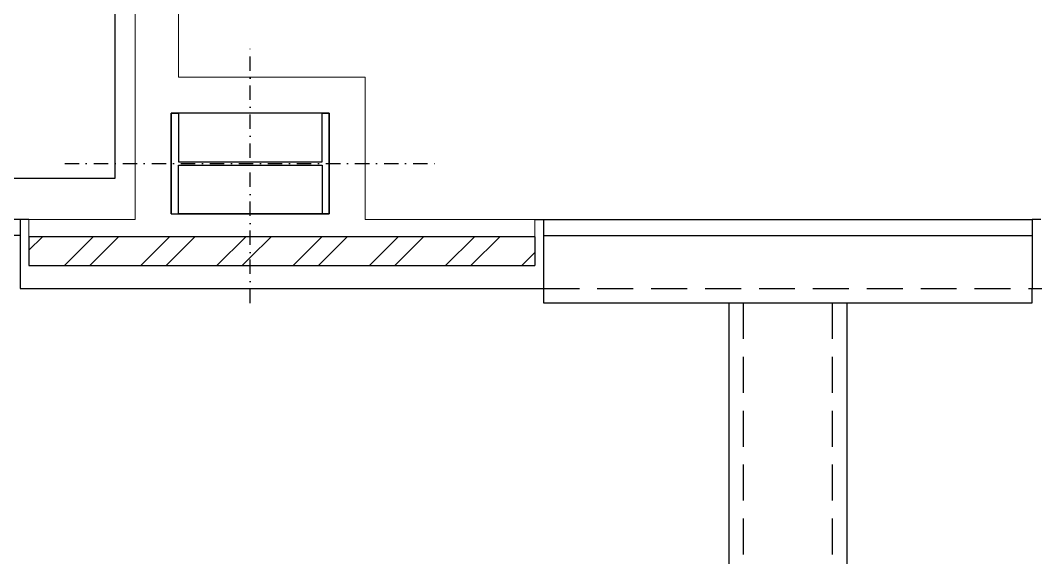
# Model space of a CAD drawing. Header units: inches. Extents: x 567429 to 582707, y 126347 to 133675.
# Drawn here: x 577213 to 577566.3, y 128903.2 to 129090.1 of the extents above; entities that cross this region are included whole.
import ezdxf

# ---------------------------------------------------------------- set-up
doc = ezdxf.new("R2010")
doc.units = ezdxf.units.IN
doc.header["$MEASUREMENT"] = 0
doc.linetypes.add('DASHDOT2', pattern=[0.5, 0.25, -0.125, 0, -0.125])
doc.linetypes.add('HIDDEN', pattern=[0.375, 0.25, -0.125])
for name, color, linetype in [('2', 1, 'Continuous'), ('hatch lika', 1, 'Continuous'), ('mobl', 11, 'Continuous'), ('nama', 2, 'Continuous'), ('SOTOON', 2, 'Continuous'), ('wall kanaf', 4, 'Continuous'), ('wall lika', 1, 'Continuous'), ('win', 1, 'Continuous')]:
    doc.layers.add(name, color=color, linetype=linetype)

msp = doc.modelspace()

# ---------------------------------------------------------------- linework, layer by layer
at = {"layer": '2', "color": 15}
for p, q in [((577459.49, 128991.79), (577459.49, 128605.79)), ((577500.49, 128991.79), (577500.49, 128646.79))]:
    msp.add_line(p, q, dxfattribs=at)
at = {"layer": 'hatch lika', "color": 15}
for p, q in [((577215.99, 129010.09), (577220.68, 129014.79)), ((577228.36, 129004.79), (577238.36, 129014.79)), ((577237.2, 129004.79), (577247.2, 129014.79)), ((577254.88, 129004.79), (577264.88, 129014.79)), ((577263.72, 129004.79), (577273.72, 129014.79)), ((577281.4, 129004.79), (577291.4, 129014.79)), ((577292.99, 129007.54), (577300.23, 129014.79)), ((577307.91, 129004.79), (577317.91, 129014.79)), ((577316.75, 129004.79), (577326.75, 129014.79)), ((577334.43, 129004.79), (577344.43, 129014.79)), ((577343.27, 129004.79), (577353.27, 129014.79)), ((577360.95, 129004.79), (577370.95, 129014.79)), ((577369.78, 129004.79), (577379.78, 129014.79)), ((577290.23, 129004.79), (577292.99, 129007.54)), ((577387.46, 129004.79), (577391.99, 129009.31))]:
    msp.add_line(p, q, dxfattribs=at)
at = {"layer": 'mobl', "color": 15}
for p, q in [((577245.87, 129100.05), (577245.87, 129035.05)), ((577245.87, 129035.05), (577050.87, 129035.05))]:
    msp.add_line(p, q, dxfattribs=at)
at = {"layer": 'nama', "color": 15}
for p, q in [((577212.99, 129020.79, 0), (577212.99, 128996.79, 0)), ((577215.99, 129020.79, 0), (577212.99, 129020.79, 0)), ((577391.99, 129020.79), (577394.99, 129020.79)), ((577394.99, 129020.79), (577394.99, 128996.79)), ((577564.99, 129020.79), (577564.99, 128996.79)), ((577567.99, 129020.79), (577564.99, 129020.79)), ((577212.99, 128996.79), (577394.99, 128996.79)), ((577564.99, 128996.79), (577717.99, 128996.79, 0))]:
    msp.add_line(p, q, dxfattribs=at)
at = {"layer": 'SOTOON', "color": 15, "linetype": 'DASHDOT2', "ltscale": 20}
for p, q in [((577292.99, 128991.76), (577292.99, 129081.74)), ((577292.99, 128991.76), (577292.99, 129081.74)), ((577292.99, 128991.76), (577292.99, 129081.74)), ((577228.43, 129040.29), (577357.54, 129040.29)), ((577228.43, 129040.29), (577357.54, 129040.29)), ((577228.43, 129040.29), (577357.54, 129040.29))]:
    msp.add_line(p, q, dxfattribs=at)
at = {"layer": 'SOTOON', "color": 15}
for p, q in [((577320.49, 129057.79), (577265.49, 129057.79)), ((577265.49, 129057.79), (577265.49, 129022.79)), ((577265.49, 129022.79), (577265.49, 129057.79)), ((577265.49, 129057.79), (577267.99, 129057.79)), ((577320.49, 129057.79), (577265.49, 129057.79)), ((577265.49, 129057.79), (577265.49, 129022.79)), ((577265.49, 129022.79), (577265.49, 129057.79)), ((577265.49, 129057.79), (577267.99, 129057.79)), ((577320.49, 129057.79), (577265.49, 129057.79)), ((577265.49, 129057.79), (577265.49, 129022.79)), ((577265.49, 129022.79), (577265.49, 129057.79)), ((577265.49, 129057.79), (577267.99, 129057.79)), ((577317.99, 129057.79), (577267.99, 129057.79)), ((577317.99, 129057.79), (577267.99, 129057.79)), ((577317.99, 129057.79), (577267.99, 129057.79)), ((577267.99, 129057.79), (577267.99, 129040.89)), ((577267.99, 129057.79), (577267.99, 129040.89)), ((577267.99, 129057.79), (577267.99, 129040.89)), ((577317.99, 129040.89), (577317.99, 129057.79)), ((577317.99, 129057.79), (577320.49, 129057.79)), ((577317.99, 129040.89), (577317.99, 129057.79)), ((577317.99, 129057.79), (577320.49, 129057.79)), ((577317.99, 129040.89), (577317.99, 129057.79)), ((577317.99, 129057.79), (577320.49, 129057.79)), ((577320.49, 129022.79), (577320.49, 129057.79)), ((577320.49, 129057.79), (577320.49, 129022.79)), ((577320.49, 129022.79), (577320.49, 129057.79)), ((577320.49, 129057.79), (577320.49, 129022.79)), ((577320.49, 129022.79), (577320.49, 129057.79)), ((577320.49, 129057.79), (577320.49, 129022.79)), ((577267.99, 129040.89), (577317.99, 129040.89)), ((577267.99, 129040.89), (577317.99, 129040.89)), ((577267.99, 129040.89), (577317.99, 129040.89)), ((577267.99, 129022.79), (577267.99, 129039.69)), ((577267.99, 129039.69), (577317.99, 129039.69)), ((577267.99, 129022.79), (577267.99, 129039.69)), ((577267.99, 129039.69), (577317.99, 129039.69)), ((577267.99, 129022.79), (577267.99, 129039.69)), ((577267.99, 129039.69), (577317.99, 129039.69)), ((577317.99, 129039.69), (577317.99, 129022.79)), ((577317.99, 129039.69), (577317.99, 129022.79)), ((577317.99, 129039.69), (577317.99, 129022.79)), ((577265.49, 129022.79), (577320.49, 129022.79)), ((577265.49, 129022.79), (577267.99, 129022.79)), ((577265.49, 129022.79), (577320.49, 129022.79)), ((577265.49, 129022.79), (577267.99, 129022.79)), ((577265.49, 129022.79), (577320.49, 129022.79)), ((577265.49, 129022.79), (577267.99, 129022.79)), ((577317.99, 129022.79), (577267.99, 129022.79)), ((577317.99, 129022.79), (577267.99, 129022.79)), ((577317.99, 129022.79), (577267.99, 129022.79)), ((577320.49, 129022.79), (577317.99, 129022.79)), ((577320.49, 129022.79), (577317.99, 129022.79)), ((577320.49, 129022.79), (577317.99, 129022.79))]:
    msp.add_line(p, q, dxfattribs=at)
at = {"layer": 'wall kanaf', "color": 15, "lineweight": 20, "ltscale": 0.1}
for p, q in [((577252.99, 129757.79), (577252.99, 129020.79)), ((577267.99, 129070.29), (577267.99, 129493.29)), ((577267.99, 129070.29), (577332.99, 129070.29)), ((577332.99, 129070.29), (577332.99, 129020.79)), ((577252.99, 129020.79), (577215.99, 129020.79)), ((577215.99, 129020.79), (577215.99, 129014.79)), ((577391.99, 129020.79), (577332.99, 129020.79)), ((577391.99, 129020.79), (577391.99, 129014.79))]:
    msp.add_line(p, q, dxfattribs=at)
at = {"layer": 'wall lika', "color": 15}
for p, q in [((577391.99, 129014.79), (577215.99, 129014.79, 0)), ((577215.99, 129014.79, 0), (577215.99, 129004.79, 0)), ((577391.99, 129014.79), (577391.99, 129004.79)), ((577215.99, 129004.79, 0), (577391.99, 129004.79))]:
    msp.add_line(p, q, dxfattribs=at)
at = {"layer": 'win', "color": 15}
for p, q in [((577212.99, 129020.79, 0), (577042.99, 129020.79)), ((577394.99, 129020.79), (577565.02, 129020.79)), ((577212.99, 129015.29, 0), (577042.99, 129015.29)), ((577394.99, 129015.29), (577564.99, 129015.29)), ((577394.99, 128996.79), (577394.99, 128991.79)), ((577564.99, 128991.79), (577564.99, 128996.79)), ((577394.99, 128991.79), (577564.99, 128991.79))]:
    msp.add_line(p, q, dxfattribs=at)
at = {"layer": 'win', "color": 15, "linetype": 'HIDDEN', "ltscale": 50}
for p, q in [((577394.99, 128996.79), (577564.99, 128996.79)), ((577464.49, 128991.79), (577464.49, 128610.79)), ((577495.49, 128991.79), (577495.49, 128641.79))]:
    msp.add_line(p, q, dxfattribs=at)

doc.saveas('drawing.dxf')
